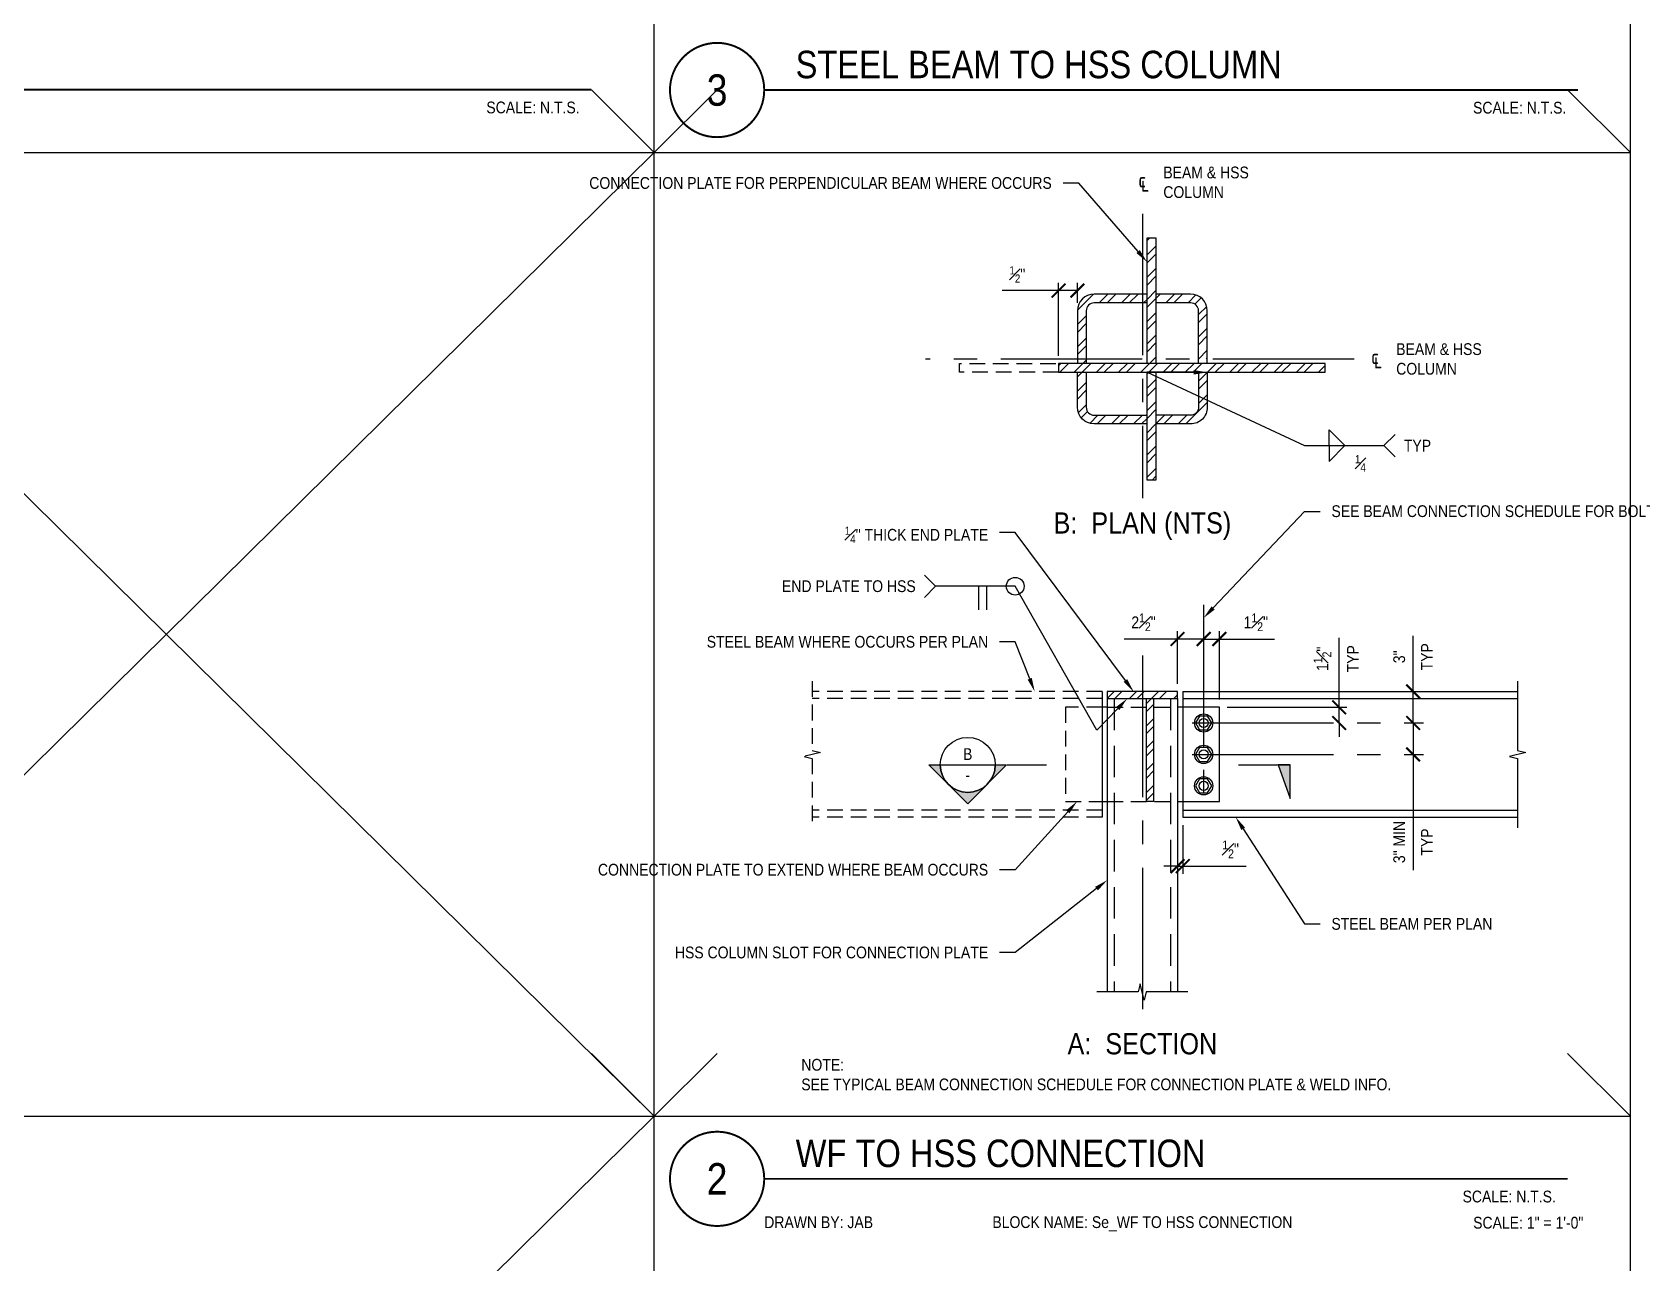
# Model space of a CAD drawing. Header units: inches. Extents: x -16404 to 14624, y -1591 to 16152.
# Drawn here: x 1524.1 to 1677.8, y 12078 to 12195.5 of the extents above; entities that cross this region are included whole.
import ezdxf
from ezdxf import colors
from ezdxf.entities.mleader import LeaderData, LeaderLine
from ezdxf.enums import TextEntityAlignment as Align
from ezdxf.math import Vec2, Vec3

# ---------------------------------------------------------------- set-up
doc = ezdxf.new("R2010")
doc.units = ezdxf.units.IN
doc.header["$LTSCALE"] = 24
doc.header["$MEASUREMENT"] = 0
for name, pattern in [('CENTER2', [1.125, 0.75, -0.125, 0.125, -0.125]), ('DASHED2', [0.375, 0.25, -0.125]), ('HIDDEN2', [0.1875, 0.125, -0.0625]), ('HIDDEN4', [0.09375, 0.0625, -0.03125]), ('PHANTOM2', [1.25, 0.625, -0.125, 0.125, -0.125, 0.125, -0.125])]:
    doc.linetypes.add(name, pattern=pattern)
doc.layers.get('0').update_dxf_attribs({"linetype": 'CONTINUOUS'})
doc.layers.get('DefPoints').update_dxf_attribs({"color": 251, "linetype": 'CONTINUOUS'})
doc.layers.add('DESIGNER COMMENTS', color=221, linetype='CONTINUOUS', plot=False)
doc.layers.add('S-ANNO-GRID-NONPLOT', color=251, linetype='CONTINUOUS', plot=False)
for name, color, linetype in [('S-ANNO-DIMS', 2, 'CONTINUOUS'), ('S-ANNO-NOTE', 4, 'CONTINUOUS'), ('S-BOLT', 2, 'CONTINUOUS'), ('S-BREAK', 2, 'CONTINUOUS'), ('S-DETL-SYMB', 4, 'CONTINUOUS'), ('S-DETL-SYMB @ 1', 4, 'CONTINUOUS'), ('S-GRID', 1, 'CENTER2'), ('S-STEEL', 4, 'CONTINUOUS'), ('S-TYP DETAIL BLOCKS', 1, 'CONTINUOUS')]:
    doc.layers.add(name, color=color, linetype=linetype)
doc.layers.add('S-HATCH1', color=1, linetype='CONTINUOUS', transparency=0.5)
doc.styles.add('Arial', font='arial.ttf', dxfattribs={"width": 0.85})
doc.dimstyles.new('DIM-12_Se', dxfattribs={"dimscale": 12, "dimtxt": 0.09375, "dimasz": 0.109375, "dimexe": 0.0625, "dimexo": 0.0625, "dimgap": 0.0625, "dimtad": 1, "dimdec": 4, "dimzin": 11, "dimdsep": 46, "dimlunit": 4, "dimtxsty": 'Arial', "dimblk": 'ARCHTICK', "dimcen": 0.125, "dimdle": 0.0625, "dimclrd": 256, "dimclre": 256, "dimclrt": 4, "dimadec": 0, "dimazin": 0, "dimtfac": 0.75, "dimtdec": 4, "dimtmove": 0, "dimatfit": 3, "dimfxl": 1, "dimfrac": 1, "dimtolj": 1, "dimtzin": 0, "dimarcsym": 0})
pattern_1 = [(45, (2623.085819445727, 800.4476724535307), (-1.060660171779821, 1.060660171779821), []), (45, (2623.085819445727, 801.1976724535307), (-1.060660171779821, 1.060660171779821), [])]
pattern_2 = [(45, (7633.640411486713, -4052.78202890508), (-1.060660171779821, 1.060660171779821), []), (45, (7633.640411486713, -4052.03202890508), (-1.060660171779821, 1.060660171779821), [])]

# ---------------------------------------------------------------- blocks, each defined once
blk = doc.blocks.new('*U317')
at = {"const_width": 0.1875}
blk.add_lwpolyline([(4.5, 0), (174.4181977499748, 0)], dxfattribs=at)
at = {"style": 'Arial', "width": 0.85}
for tag, p in [('DWG_TITLE_1', (7.5, 6.1875)), ('DWG_TITLE_2', (7.5, 2.4375))]:
    blk.add_attdef(tag, text='', height=2.625, dxfattribs=at).set_placement(p, align=Align.MIDDLE_LEFT)
blk.add_attdef('#', text='', height=3, dxfattribs=at).set_placement((0, 0), align=Align.MIDDLE_CENTER)
blk.add_attdef('SCALE', text='', height=1.125, dxfattribs=at).set_placement((173.2931977499748, -1.125), align=Align.TOP_RIGHT)
blk = doc.blocks.new('Se_24x36_DETAILS_GRID')
for p, q in [((23.30227471881284, 15.3333333333334), (23.30227471881284, 23.00000000000007)), ((31.06969962508379, 15.33333333333339), (31.06969962508379, 23.00000000000007)), ((23.3022747188129, 15.33333333333344), (23.80227471883495, 15.8333333333556)), ((15.53484981254189, 15.33333333333338), (23.30227471881284, 15.33333333333338)), ((23.30227471881284, 15.33333333333338), (31.06969962508379, 15.33333333333338)), ((23.30227471881284, 7.666666666666725), (23.30227471881284, 15.3333333333334)), ((31.06969962508379, 7.66666666666672), (31.06969962508379, 15.33333333333339)), ((23.3022747188129, 7.666666666666777), (23.80227471883495, 8.166666666688936)), ((15.53484981254189, 7.666666666666725), (23.30227471881284, 7.666666666666721)), ((23.30227471881284, 7.666666666666725), (31.06969962508379, 7.666666666666721)), ((23.30227471881284, 5.151434834260726e-14), (23.30227471881284, 7.666666666666725)), ((31.06969962508379, 4.707345624410664e-14), (31.06969962508379, 7.66666666666672))]:
    blk.add_line(p, q)
at = {"linetype": 'DASHED2', "ltscale": 0.5}
for p, q in [((23.30227471881284, 15.33333333333338), (22.80227471879079, 15.83333333335554)), ((31.06969962508379, 15.33333333333338), (30.56969962506174, 15.83333333335554)), ((23.30227471881284, 7.66666666666672), (22.80227471879079, 8.166666666688881)), ((31.06969962508379, 7.66666666666672), (30.56969962506174, 8.166666666688881))]:
    blk.add_line(p, q, dxfattribs=at)
blk = doc.blocks.new('*U297')
at = {"const_width": 0.1875}
for points in [[(-4.5, 1.695570592395378e-15, -1), (4.5, 1.479114197289397e-31, 3.732050807568883)], [(-4.5, 5.087936460698574e-16, 1), (4.5, 0, -3.732050807568883)]]:
    blk.add_lwpolyline(points, format="xyb", dxfattribs=at)
blk.add_lwpolyline([(4.5, 0), (81.20909887498465, 0)], dxfattribs=at)
blk.add_circle((0, 0), 4.5)
at = {"style": 'Arial', "width": 0.85}
for tag, p in [('DWG_TITLE_1', (7.5, 6.1875)), ('DWG_TITLE_2', (7.5, 2.4375))]:
    blk.add_attdef(tag, text='', height=2.625, dxfattribs=at).set_placement(p, align=Align.MIDDLE_LEFT)
blk.add_attdef('#', text='', height=3, dxfattribs=at).set_placement((0, 0), align=Align.MIDDLE_CENTER)
blk.add_attdef('SCALE', text='', height=1.125, dxfattribs=at).set_placement((80.08409887498465, -1.125), align=Align.TOP_RIGHT)
blk = doc.blocks.new('W-Cir')
blk.add_circle((3.979039320256561e-12, 0), 0.8453255572112184)
blk = doc.blocks.new('NUT-Plan View 1in-new')
blk.add_lwpolyline([(-0.4375, 0.7577722283112962), (-0.875, 0), (-0.4375, -0.7577722283112962), (0.4375, -0.7577722283112962), (0.875, 0), (0.4375, 0.7577722283112962)], close=True)
for radius in [1, 0.5]:
    blk.add_circle((0, 0), radius)
blk = doc.blocks.new('_ARCHTICK')
at = {"color": 0, "linetype": 'ByBlock', "const_width": 0.15}
blk.add_lwpolyline([(-0.5, -0.5), (0.5, 0.5)], dxfattribs=at)
blk = doc.blocks.new('*D3053')
at = {"layer": 'DefPoints', "color": 0, "transparency": 16777216}
for p in [(47.95455599927188, 45.02259532673089), (59.390713559651, 45.0225953267309), (59.39071355964737, 43.52259532673453)]:
    blk.add_point(p, dxfattribs=at)
at = {"layer": 'S-ANNO-DIMS', "lineweight": -2, "transparency": 16777216}
for p, q in [((59.390713559651, 45.0225953267309), (59.390713559651, 51.6562839351893)), ((48.70455599927188, 45.0225953267309), (60.140713559651, 45.0225953267309)), ((59.390713559651, 43.52259532673453), (59.390713559651, 45.0225953267309)), ((59.390713559651, 43.52259532673453), (59.390713559651, 42.21009532673453))]:
    blk.add_line(p, q, dxfattribs=at)
at = {"layer": 'S-ANNO-DIMS', "lineweight": -2, "transparency": 16777216, "xscale": 1.3125, "yscale": 1.3125, "zscale": 1.3125}
for p, rotation in [((59.390713559651, 45.0225953267309), 270), ((59.390713559651, 43.52259532673453), 90)]:
    blk.add_blockref('_ARCHTICK', p, dxfattribs=dict(at, rotation=rotation))
at = {"layer": 'S-ANNO-DIMS', "color": 4, "transparency": 16777216, "char_height": 1.125, "attachment_point": 5, "rotation": 90, "style": 'Arial'}
for s, insert in [('\\A1;1{\\H0.75x;\\S1#2;}"', (57.79351028543545, 49.65193963096007)), ('\\A1;TYP', (60.703213559651, 49.65193963096007))]:
    blk.add_mtext(s, dxfattribs=dict(at, insert=insert))
blk = doc.blocks.new('*D3054')
at = {"layer": 'DefPoints', "color": 0, "transparency": 16777216}
for p in [(66.45663182578826, 46.52259532673089), (66.45663182578667, 43.52259532673453), (66.45663182578824, 43.52259532673453)]:
    blk.add_point(p, dxfattribs=at)
at = {"layer": 'S-ANNO-DIMS', "lineweight": -2, "transparency": 16777216}
for p, q in [((66.45663182578824, 46.52259532673089), (66.45663182578824, 51.84378393519241)), ((66.45663182578824, 43.52259532673453), (66.45663182578824, 47.27259532673089))]:
    blk.add_line(p, q, dxfattribs=at)
at = {"layer": 'S-ANNO-DIMS', "lineweight": -2, "transparency": 16777216, "xscale": 1.3125, "yscale": 1.3125, "zscale": 1.3125}
for p, rotation in [((66.45663182578824, 46.52259532673089), 90), ((66.45663182578824, 43.52259532673453), 270)]:
    blk.add_blockref('_ARCHTICK', p, dxfattribs=dict(at, rotation=rotation))
at = {"layer": 'S-ANNO-DIMS', "color": 4, "transparency": 16777216, "char_height": 1.125, "attachment_point": 5, "rotation": 90, "style": 'Arial'}
for s, insert in [('\\A1;TYP', (67.76913182578824, 49.83943963096317)), ('\\A1;3"', (65.13185351746627, 49.83943963096317))]:
    blk.add_mtext(s, dxfattribs=dict(at, insert=insert))
blk = doc.blocks.new('*D3055')
at = {"layer": 'DefPoints', "color": 0, "transparency": 16777216}
for p in [(66.45663182578667, 43.52259532673453), (66.45663182578824, 43.52259532673453), (66.45663182578667, 40.52259532673453)]:
    blk.add_point(p, dxfattribs=at)
at = {"layer": 'S-ANNO-DIMS', "lineweight": -2, "transparency": 16777216}
for p, q in [((66.45663182578824, 43.52259532673453), (66.45663182578824, 39.77259532673453)), ((66.45663182578824, 40.52259532673453), (66.45663182578825, 29.47113898096926))]:
    blk.add_line(p, q, dxfattribs=at)
at = {"layer": 'S-ANNO-DIMS', "lineweight": -2, "transparency": 16777216, "xscale": 1.3125, "yscale": 1.3125, "zscale": 1.3125}
for p, rotation in [((66.45663182578824, 43.52259532673453), 90), ((66.45663182578824, 40.52259532673453), 270)]:
    blk.add_blockref('_ARCHTICK', p, dxfattribs=dict(at, rotation=rotation))
at = {"layer": 'S-ANNO-DIMS', "color": 4, "transparency": 16777216, "char_height": 1.125, "attachment_point": 5, "rotation": 90, "style": 'Arial'}
for s, insert in [('\\A1;3" MIN', (65.13185351746627, 32.15679510307018)), ('\\A1;TYP', (67.76913182578824, 32.15679510307018))]:
    blk.add_mtext(s, dxfattribs=dict(at, insert=insert))
blk = doc.blocks.new('*D3056')
at = {"layer": 'DefPoints', "color": 0, "transparency": 16777216}
for p in [(46.45455599927186, 51.53938524255136), (46.45455599927186, 51.53938524255136), (43.95454943762775, 46.52259532673088)]:
    blk.add_point(p, dxfattribs=at)
at = {"layer": 'S-ANNO-DIMS', "lineweight": -2, "transparency": 16777216}
for p, q in [((43.95454943762775, 47.27259532673088), (43.95454943762775, 52.28938524255136)), ((43.95454943762775, 51.53938524255136), (38.87358561174025, 51.53938524255136)), ((46.45455599927186, 51.53938524255136), (43.20454943762775, 51.53938524255136))]:
    blk.add_line(p, q, dxfattribs=at)
at = {"layer": 'S-ANNO-DIMS', "lineweight": -2, "transparency": 16777216, "xscale": 1.3125, "yscale": 1.3125, "zscale": 1.3125, "rotation": 180}
blk.add_blockref('_ARCHTICK', (43.95454943762775, 51.53938524255136), dxfattribs=at)
at = {"layer": 'S-ANNO-DIMS', "lineweight": -2, "transparency": 16777216, "xscale": 1.3125, "yscale": 1.3125, "zscale": 1.3125}
blk.add_blockref('_ARCHTICK', (46.45455599927186, 51.53938524255136), dxfattribs=at)
at = {"layer": 'S-ANNO-DIMS', "color": 4, "transparency": 16777216, "insert": (40.71548693762702, 53.13658851676691), "char_height": 1.125, "attachment_point": 5, "style": 'Arial'}
blk.add_mtext('\\A1;2{\\H0.75x;\\S1#2;}"', dxfattribs=at)
blk = doc.blocks.new('*D3057')
at = {"layer": 'DefPoints', "color": 0, "transparency": 16777216}
for p in [(44.45454943762775, 34.52259532673088), (43.95454943762775, 29.8598957302238), (43.95454943762775, 29.8598957302238)]:
    blk.add_point(p, dxfattribs=at)
at = {"layer": 'S-ANNO-DIMS', "lineweight": -2, "transparency": 16777216}
for p, q in [((44.45454943762775, 33.77259532673088), (44.45454943762775, 29.1098957302238)), ((43.95454943762775, 29.8598957302238), (42.64204943762775, 29.8598957302238)), ((43.95454943762775, 29.8598957302238), (44.45454943762775, 29.8598957302238)), ((44.45454943762775, 29.8598957302238), (50.51844665994203, 29.8598957302238))]:
    blk.add_line(p, q, dxfattribs=at)
at = {"layer": 'S-ANNO-DIMS', "lineweight": -2, "transparency": 16777216, "xscale": 1.3125, "yscale": 1.3125, "zscale": 1.3125}
blk.add_blockref('_ARCHTICK', (43.95454943762775, 29.8598957302238), dxfattribs=at)
at = {"layer": 'S-ANNO-DIMS', "lineweight": -2, "transparency": 16777216, "xscale": 1.3125, "yscale": 1.3125, "zscale": 1.3125, "rotation": 180}
blk.add_blockref('_ARCHTICK', (44.45454943762775, 29.8598957302238), dxfattribs=at)
at = {"layer": 'S-ANNO-DIMS', "color": 4, "transparency": 16777216, "insert": (49.02845316147682, 31.45709900443935), "char_height": 1.125, "attachment_point": 5, "style": 'Arial'}
blk.add_mtext('\\A1;{\\H0.75x;\\S1#2;}"', dxfattribs=at)
blk = doc.blocks.new('*D3058')
at = {"layer": 'DefPoints', "color": 0, "transparency": 16777216}
for p in [(46.45455599927186, 51.53938524255136), (46.45455599927186, 51.53938524255136), (47.95455599927186, 45.02259532673088)]:
    blk.add_point(p, dxfattribs=at)
at = {"layer": 'S-ANNO-DIMS', "lineweight": -2, "transparency": 16777216}
for p, q in [((47.95455599927186, 45.77259532673088), (47.95455599927186, 52.28938524255136)), ((46.45455599927186, 51.53938524255136), (48.70455599927186, 51.53938524255136)), ((47.95455599927186, 51.53938524255136), (53.22771573667916, 51.53938524255136))]:
    blk.add_line(p, q, dxfattribs=at)
at = {"layer": 'S-ANNO-DIMS', "lineweight": -2, "transparency": 16777216, "xscale": 1.3125, "yscale": 1.3125, "zscale": 1.3125, "rotation": 180}
blk.add_blockref('_ARCHTICK', (46.45455599927186, 51.53938524255136), dxfattribs=at)
at = {"layer": 'S-ANNO-DIMS', "lineweight": -2, "transparency": 16777216, "xscale": 1.3125, "yscale": 1.3125, "zscale": 1.3125}
blk.add_blockref('_ARCHTICK', (47.95455599927186, 51.53938524255136), dxfattribs=at)
at = {"layer": 'S-ANNO-DIMS', "color": 4, "transparency": 16777216, "insert": (51.43897564885515, 53.13658851676691), "char_height": 1.125, "attachment_point": 5, "style": 'Arial'}
blk.add_mtext('\\A1;1{\\H0.75x;\\S1#2;}"', dxfattribs=at)
blk = doc.blocks.new('*U360')
at = {"layer": 'S-DETL-SYMB'}
h = blk.add_hatch(color=4, dxfattribs=at)
edge = h.paths.add_edge_path()
edge.add_line((0.218663801303615, -5.81337673476845e-16), (0.3092373134036278, -6.014490331877649e-16))
edge.add_line((0.3092373134036278, -6.014490331877649e-16), (-1.665334536937735e-16, -0.3092373134036283))
edge.add_line((-1.57512942981573e-16, -0.3092373134036283), (-0.309237313403628, -3.33066907387547e-16))
edge.add_line((-0.309237313403628, -3.087501034322182e-16), (-0.2186638013036148, -1.734914875531645e-16))
edge.add_arc((5.551115123125795e-17, -2.438935077423713e-16), 0.2186638013036149, 180, 359.9999999999999)
blk.add_line((-0.218663801303615, -2.553819195925602e-16), (0.2186638013036148, -4.107518951825337e-16), dxfattribs=at)
at = {"layer": 'S-DETL-SYMB', "color": 2, "linetype": 'PHANTOM2'}
for p, q in [((0.3124999999999999, -7.91033905045424e-16), (0.6257543621991317, -9.387521376953481e-16)), ((2.153635419305284, -9.545341036713533e-16), (2.566416243720819, -1.218313764635068e-15))]:
    blk.add_line(p, q, dxfattribs=at)
at = {"layer": 'S-DETL-SYMB'}
blk.add_lwpolyline([(0.218663801303615, -5.81337673476845e-16), (0.3092373134036278, -6.014490331877649e-16), (-1.57512942981573e-16, -0.3092373134036283), (-0.309237313403628, -3.087501034322182e-16), (-0.2186638013036148, -1.734914875531645e-16, 0.9999999999999994)], format="xyb", close=True, dxfattribs=at)
blk.add_lwpolyline([(2.470481290426117, -1.169339882088067e-15), (2.566416243720819, -0.2672128219740783), (2.566416243720819, -1.190641720890891e-15)], close=True, dxfattribs=at)
blk.add_circle((-5.551115123125783e-17, -2.553819195925602e-16), 0.2186638013036149, dxfattribs=at)
blk.add_solid([(2.566416243720819, -0.2672128219740783), (2.470481290426117, -1.169339882088067e-15), (2.566416243720819, -1.190641720890891e-15)], dxfattribs=at)
at = {"layer": 'S-DETL-SYMB', "style": 'Arial', "width": 0.85, "flags": 8}
blk.add_attdef('VIEWNUMBER', text='', height=0.09375, dxfattribs=at).set_placement((5.551115123125783e-16, 0.01084026003146799), align=Align.BOTTOM_CENTER)
blk.add_attdef('SHEETNUMBER', text='', height=0.09375, dxfattribs=at).set_placement((-5.551115123125783e-17, -0.03245903127293237), align=Align.TOP_CENTER)
blk = doc.blocks.new('*D3059')
at = {"layer": 'DefPoints', "color": 0, "transparency": 16777216}
for p in [(34.40704943762353, 84.80751211615643), (34.40704943762353, 82.8792312993628), (32.60488243908799, 77.8397701083868)]:
    blk.add_point(p, dxfattribs=at)
at = {"layer": 'S-ANNO-DIMS', "lineweight": -2, "transparency": 16777216}
for p, q in [((32.60488243908799, 84.80751211615643), (27.21360004685181, 84.80751211615643)), ((34.40704943762353, 84.80751211615643), (31.85488243908799, 84.80751211615643)), ((32.60488243908799, 78.5897701083868), (32.60488243908799, 85.55751211615643)), ((34.40704943762353, 83.6292312993628), (34.40704943762353, 85.55751211615643))]:
    blk.add_line(p, q, dxfattribs=at)
at = {"layer": 'S-ANNO-DIMS', "lineweight": -2, "transparency": 16777216, "xscale": 1.3125, "yscale": 1.3125, "zscale": 1.3125, "rotation": 180}
blk.add_blockref('_ARCHTICK', (32.60488243908799, 84.80751211615643), dxfattribs=at)
at = {"layer": 'S-ANNO-DIMS', "lineweight": -2, "transparency": 16777216, "xscale": 1.3125, "yscale": 1.3125, "zscale": 1.3125}
blk.add_blockref('_ARCHTICK', (34.40704943762353, 84.80751211615643), dxfattribs=at)
at = {"layer": 'S-ANNO-DIMS', "color": 4, "transparency": 16777216, "insert": (28.66798037597869, 86.34823517209095), "char_height": 1.125, "attachment_point": 5, "style": 'Arial'}
blk.add_mtext('\\A1;{\\H0.7x;\\S1#2;}"', dxfattribs=at)
blk = doc.blocks.new('*U321')
at = {"const_width": 0.1875}
for points in [[(-4.5, 1.2e-15, -1), (4.5, 0, 3.732050807568882)], [(-4.5, 0, 1), (4.5, 0, -3.732050807568882)]]:
    blk.add_lwpolyline(points, format="xyb", dxfattribs=at)
blk.add_lwpolyline([(4.5, 0), (82.20909887525063, 0)], dxfattribs=at)
blk.add_circle((0, 0), 4.5)
at = {"style": 'Arial', "width": 0.85}
for tag, p in [('DWG_TITLE_1', (7.5, 6.1875)), ('DWG_TITLE_2', (7.5, 2.4375))]:
    blk.add_attdef(tag, text='', height=2.625, dxfattribs=at).set_placement(p, align=Align.MIDDLE_LEFT)
blk.add_attdef('#', text='', height=3, dxfattribs=at).set_placement((0, 0), align=Align.MIDDLE_CENTER)
blk.add_attdef('SCALE', text='', height=1.125, dxfattribs=at).set_placement((81.08409887525063, -1.125), align=Align.TOP_RIGHT)
blk = doc.blocks.new('Se_WF TO HSS CONNECTION')
at = {"layer": 'S-HATCH1'}
h = blk.add_hatch(dxfattribs=at)
h.set_pattern_fill('STEEL', color=256, scale=12, style=0)
h.set_pattern_definition(pattern_2)
h.paths.add_polyline_path([(41.89253642975632, 77.00227010838717), (41.0550364297585, 77.00227010838717), (41.0550364297585, 66.71423129936375), (41.89253642975632, 66.71423129936375)])
h.paths.add_polyline_path([(41.0550364297585, 78.27173129936273), (41.89253642975632, 78.27173129936273), (41.89253642975632, 89.82923129936353), (41.0550364297585, 89.82923129936353)])
h.paths.add_polyline_path([(41.0550364297585, 78.27173129936273), (41.0550364297585, 77.8397701083868), (41.89253642975632, 77.8397701083868), (41.89253642975632, 78.27173129936273)])
h = blk.add_hatch(dxfattribs=at)
h.set_pattern_fill('STEEL', color=256, scale=12, style=0)
h.set_pattern_definition(pattern_2)
h.paths.add_polyline_path([(40.60454943762556, 83.63173129936331), (40.60454943762556, 84.46923129936295), (35.99704943762367, 84.46923129936295, 0.4142135623730951), (34.40704943762353, 82.8792312993628), (34.40704943762353, 78.27173129936273), (35.24454943762498, 78.27173129936273), (35.24454943762498, 82.88173129936331, -0.4142135623730951), (35.99454943762498, 83.63173129936331)])
h.paths.add_polyline_path([(40.60454943762556, 83.63173129936331), (41.0550364297585, 83.63173129936331), (41.0550364297585, 84.46923129936295), (40.60454943762556, 84.46923129936295)])
h.paths.add_polyline_path([(35.24454943762498, 77.8397701083868), (35.24454943762498, 78.27173129936273), (34.40704943762353, 78.27173129936273), (34.40704943762353, 77.8397701083868)])
h = blk.add_hatch(dxfattribs=at)
h.set_pattern_fill('STEEL', color=256, scale=12, style=0)
h.set_pattern_definition(pattern_2)
h.paths.add_polyline_path([(45.96454943762615, 78.27173129936273), (46.80204943762396, 78.27173129936273), (46.80204943762396, 82.8792312993628, 0.4142135623730741), (45.21204943762382, 84.46923129936295), (41.89253642975632, 84.46923129936295), (41.89253642975632, 83.63173129936331), (45.21454943762615, 83.63173129936331, -0.4142135623730951), (45.96454943762615, 82.88173129936331)])
h = blk.add_hatch(dxfattribs=at)
h.set_pattern_fill('STEEL', color=256, scale=12, style=0)
h.set_pattern_definition(pattern_2)
h.paths.add_polyline_path([(58.0690188735523, 77.00227010838717), (58.0690188735523, 77.8397701083868), (40.60454943762556, 77.8397701083868), (40.60454943762556, 77.00227010838717)])
h.paths.add_polyline_path([(40.60454943762556, 77.00227010838717), (40.60454943762556, 77.8397701083868), (32.60488243908799, 77.8397701083868), (32.60488243908799, 77.00227010838717)])
h = blk.add_hatch(dxfattribs=at)
h.set_pattern_fill('STEEL', color=256, scale=12, style=0)
h.set_pattern_definition(pattern_2)
h.paths.add_polyline_path([(35.24454943762498, 77.00227010838717), (34.40704943762353, 77.00227010838717), (34.40704943762353, 73.66423129936265, 0.1779166946156396), (34.78536315322231, 72.63470891097677), (35.47164506400691, 73.12407805046314, -0.2025288879738961), (35.24454943762498, 73.66173129936396)])
h.paths.add_polyline_path([(35.99454943762498, 72.91173129936396, -0.1953008450693044), (35.47164506400691, 73.12407805046314), (34.78536315322231, 72.63470891097677, 0.2200781003763548), (35.99704943762367, 72.07423129936433), (40.60454943762556, 72.07423129936433), (40.60454943762193, 72.91173129936396)])
h.paths.add_polyline_path([(40.60454943762556, 72.07423129936433), (41.0550364297585, 72.07423129936433), (41.0550364297585, 72.91173129936396), (40.60454943762556, 72.91173129936396)])
h = blk.add_hatch(dxfattribs=at)
h.set_pattern_fill('STEEL', color=256, scale=12, style=0)
h.set_pattern_definition(pattern_2)
h.paths.add_polyline_path([(45.96454943762615, 73.66173129936396, -0.4142135623730951), (45.21454943762615, 72.91173129936396), (41.89253642975632, 72.91173129936396), (41.89253642975632, 72.07423129936433), (45.21204943762382, 72.07423129936433, 0.4142135623729694), (46.80204943762396, 73.66423129936265), (46.80204943762396, 77.00227010838717), (45.96454943762615, 77.00227010838717)])
h = blk.add_hatch(dxfattribs=at)
h.set_pattern_fill('STEEL', color=256, scale=12, style=0)
h.set_pattern_definition(pattern_1)
h.paths.add_polyline_path([(43.95454943762775, 45.85259532673081), (43.95454943762775, 46.52259532673088), (40.60454943762556, 46.52259532673088), (40.60454943762556, 45.85259532673081)])
h.paths.add_polyline_path([(40.60454943762556, 45.85259532673081), (40.60454943762556, 46.52259532673088), (37.25454943762702, 46.52259532673088), (37.25454943762702, 45.85259532673081)])
h = blk.add_hatch(dxfattribs=at)
h.set_pattern_fill('STEEL', color=256, scale=12, style=0)
h.set_pattern_definition(pattern_1)
h.paths.add_polyline_path([(41.01174732567847, 43.85259532673081), (41.68174732568036, 43.85259532673081), (41.68174732568036, 45.85259532673081), (41.01174732567847, 45.85259532673081)])
h.paths.add_polyline_path([(41.68174732568036, 43.85259532673081), (41.01174732567847, 43.85259532673081), (41.01174732567847, 36.25338973712314), (41.68174732568036, 36.25338973712314)])
h.paths.add_polyline_path([(41.01174732568211, 36.02259532673088), (41.68174732568036, 36.02259532673088), (41.68174732568036, 36.25338973712314), (41.01174732567847, 36.25338973712314)])
at = {"layer": 'S-ANNO-NOTE'}
for p, q in [((24.97323221644183, 56.57801626011496), (24.97323221644183, 54.32801626011496)), ((25.72323221644183, 56.57801626011496), (25.72323221644183, 54.32801626011496))]:
    blk.add_line(p, q, dxfattribs=at)
at = {"layer": 'S-ANNO-NOTE', "color": 1, "linetype": 'CENTER2', "ltscale": 0.75}
for p, q in [((46.45455599927186, 54.79154376553925), (46.45455599927186, 36.47281738231322)), ((45.34978044998093, 43.52259532673088), (67.4521357732267, 43.5225953267327)), ((45.34978044998093, 40.52259532673088), (67.4521357732267, 40.52259532673088))]:
    blk.add_line(p, q, dxfattribs=at)
at = {"layer": 'S-ANNO-NOTE'}
for points in [[(58.44585211399271, 70.00227010838717), (58.44585211399271, 71.50227010838717), (59.94585211399271, 70.00227010838717)], [(64.72930160630949, 68.94160993660626), (63.66864143453222, 70.00227010838717), (64.72930160630949, 71.06293028016808)], [(58.44585211399271, 70.00227010838717), (58.44585211399271, 68.50227010838717), (59.94585211399271, 70.00227010838717)], [(19.80696616516843, 55.51735608833405), (20.8676263369457, 56.57801626011496), (19.80696616516843, 57.63867643189405)]]:
    blk.add_lwpolyline(points, dxfattribs=at)
at = {"layer": 'S-BREAK'}
for points in [[(76.43217954200259, 47.52259532673088), (76.43217954200259, 40.90116889142882), (77.21053073494727, 40.71188210908076), (75.65382834905427, 40.333308544381), (76.43217954200259, 40.14402176203293), (76.43217954200259, 33.52259532673088)], [(44.95454943762775, 17.84231377627839), (40.95200919562444, 17.84231377627839), (40.76272241327274, 17.06396258333189), (40.38414884857298, 18.62066496922489), (40.19486206622491, 17.84231377627839), (36.25454943762702, 17.84231377627839)]]:
    blk.add_lwpolyline(points, dxfattribs=at)
at = {"layer": 'S-GRID', "color": 1, "linetype": 'CENTER2', "ltscale": 0.75}
for p, q in [((40.60454943762556, 92.13945034026074), (40.60454943762556, 64.99999999973443)), ((60.84147990577435, 78.27173129936273), (19.90128724093915, 78.27173129936273)), ((40.60454943762556, 49.95575336835827), (40.60454943762556, 15.31171534119676))]:
    blk.add_line(p, q, dxfattribs=at)
at = {"layer": 'S-STEEL', "color": 2, "linetype": 'HIDDEN4'}
for p, q in [((36.75454943762702, 46.52259532673088), (9.085821235202047, 46.52259532673088)), ((36.75454943762702, 46.52259532673088), (36.75454943762702, 45.02259532673088)), ((36.75454943762702, 45.85259532673081), (9.085821235202047, 45.85259532673081)), ((37.25454943762702, 45.02259532673088), (43.95454943762775, 45.02259532673088)), ((36.75454943762702, 36.02259532673088), (36.75454943762702, 34.52259532673088)), ((37.25454943762702, 36.02259532673088), (43.95454943762775, 36.02259532673088)), ((36.75454943762702, 35.19259532673095), (9.085821235202047, 35.19259532673095)), ((36.75454943762702, 34.52259532673088), (9.085821235202047, 34.52259532673088))]:
    blk.add_line(p, q, dxfattribs=at)
at = {"layer": 'S-STEEL', "color": 4}
for p, q in [((44.45454943762775, 46.52259532673088), (76.43217954200259, 46.52259532673088)), ((44.45454943762775, 46.52259532673088), (44.45454943762775, 45.02259532673088)), ((44.45454943762775, 45.85259532673081), (76.43217954200259, 45.85259532673081)), ((44.45454943762775, 45.02259532673088), (44.45454943762775, 36.02259532673088)), ((44.45454943762775, 36.02259532673088), (44.45454943762775, 34.52259532673088)), ((44.45454943762775, 35.19259532673095), (76.43217954200259, 35.19259532673095)), ((44.45454943762775, 34.52259532673088), (76.43217954200259, 34.52259532673088))]:
    blk.add_line(p, q, dxfattribs=at)
at = {"layer": 'S-STEEL'}
for p, q in [((37.25454943762702, 45.85259532673081), (37.25454943762702, 17.84231377627839)), ((43.95454943762775, 45.85259532673081), (43.95454943762775, 17.84231377627839))]:
    blk.add_line(p, q, dxfattribs=at)
at = {"layer": 'S-STEEL', "color": 2, "linetype": 'HIDDEN2'}
for p, q in [((37.92454943762527, 45.85259532673081), (37.92454943762527, 17.84231377627839)), ((43.28454943762586, 45.85259532673081), (43.28454943762586, 17.84231377627839))]:
    blk.add_line(p, q, dxfattribs=at)
at = {"layer": 'S-STEEL', "flags": 128}
for points in [[(41.0550364297585, 77.8397701083868), (41.0550364297585, 89.82923129936353), (41.89253642975632, 89.82923129936353), (41.89253642975632, 77.8397701083868)], [(41.89253642975632, 77.00227010838717), (41.89253642975632, 66.71423129936375), (41.0550364297585, 66.71423129936375), (41.0550364297585, 77.00227010838717)], [(41.68174732568036, 45.85259532673081), (41.68174732568036, 36.02259532673088), (41.01174732568211, 36.02259532673088), (41.01174732568211, 45.85259532673081)]]:
    blk.add_lwpolyline(points, dxfattribs=at)
for points in [[(41.0550364297585, 84.46923129936295), (35.99704943762367, 84.46923129936295, 0.414213562373095), (34.40704943762353, 82.8792312993628), (34.40704943762353, 77.8397701083868)], [(41.0550364297585, 83.63173129936331), (35.99454943762498, 83.63173129936331, 0.414213562373095), (35.24454943762498, 82.88173129936331), (35.24454943762498, 77.8397701083868)], [(46.80204943762396, 77.8397701083868), (46.80204943762396, 82.8792312993628, 0.414213562373095), (45.21204943762382, 84.46923129936295), (41.89253642975632, 84.46923129936295)], [(45.96454943762615, 77.8397701083868), (45.96454943762615, 82.88173129936331, 0.414213562373095), (45.21454943762615, 83.63173129936331), (41.89253642975632, 83.63173129936331)], [(41.0550364297585, 72.07423129936433), (35.99704943762367, 72.07423129936433, -0.414213562373095), (34.40704943762353, 73.66423129936265), (34.40704943762353, 77.00227010838717)], [(35.24454943762498, 77.00227010838717), (35.24454943762498, 73.66173129936396, 0.414213562373095), (35.99454943762498, 72.91173129936396), (41.0550364297585, 72.91173129936396)], [(46.80204943762396, 77.00227010838717), (46.80204943762396, 73.66423129936265, -0.414213562373095), (45.21204943762382, 72.07423129936433), (41.89253642975632, 72.07423129936433)], [(45.96454943762615, 77.00227010838717), (45.96454943762615, 73.66173129936396, -0.414213562373095), (45.21454943762615, 72.91173129936396), (41.89253642975632, 72.91173129936396)]]:
    blk.add_lwpolyline(points, format="xyb", dxfattribs=at)
at = {"layer": 'S-STEEL', "color": 2, "linetype": 'HIDDEN4', "flags": 128}
blk.add_lwpolyline([(32.60488243908799, 77.00227010838717), (23.1400800016952, 77.00227010838717), (23.1400800016952, 77.8397701083868), (32.60488243908799, 77.8397701083868)], close=True, dxfattribs=at)
at = {"layer": 'S-STEEL', "flags": 128}
for points in [[(58.0690188735523, 77.00227010838717), (58.0690188735523, 77.8397701083868), (32.60488243908799, 77.8397701083868), (32.60488243908799, 77.00227010838717)], [(37.25454943762702, 46.52259532673088), (37.25454943762702, 45.85259532673081), (43.95454943762775, 45.85259532673081), (43.95454943762775, 46.52259532673088)]]:
    blk.add_lwpolyline(points, close=True, dxfattribs=at)
at = {"layer": 'S-STEEL', "color": 2, "linetype": 'HIDDEN4'}
for points in [[(9.085821235202047, 47.52259532673088), (9.085821235205685, 40.90116889142882), (9.864172428150368, 40.71188210908076), (8.307470042257364, 40.333308544381), (9.085821235205685, 40.14402176203293), (9.085821235205685, 33.52259532673088)], [(36.75454943762702, 45.02259532673088), (33.25454287598905, 45.02259532673088), (33.25454287598905, 36.02259532673088), (36.75454943762702, 36.02259532673088)]]:
    blk.add_lwpolyline(points, dxfattribs=at)
at = {"layer": 'S-STEEL', "color": 4}
blk.add_lwpolyline([(37.25454943762702, 45.02259532673088), (36.75454943762702, 45.02259532673088), (36.75454943762702, 36.02259532673088), (37.25454943762702, 36.02259532673088)], dxfattribs=at)
at = {"layer": 'S-STEEL', "color": 4, "flags": 128}
blk.add_lwpolyline([(43.95454943762775, 36.02259532673088), (47.95455599927186, 36.02259532673088), (47.95455599927186, 45.02259532673088), (43.95454943762775, 45.02259532673088)], dxfattribs=at)
at = {"layer": 'S-BOLT', "xscale": 0.875, "yscale": 0.875, "zscale": 0.875}
for p in [(46.45455599927186, 43.52259532673088), (46.45455599927186, 40.52259532673088), (46.45455599927186, 37.52259532673088)]:
    blk.add_blockref('NUT-Plan View 1in-new', p, dxfattribs=at)
at = {"layer": 'S-DETL-SYMB @ 1', "xscale": 12, "yscale": 12, "zscale": 12}
blk.add_blockref('*U360', (23.93191404138702, 39.52259532673088), dxfattribs=at).add_auto_attribs({'VIEWNUMBER': 'B', 'SHEETNUMBER': '-'})
at = {"layer": 'S-STEEL'}
blk.add_blockref('W-Cir', (28.46015777587309, 56.57801626011496), dxfattribs=at)
at = {"layer": 'DESIGNER COMMENTS', "char_height": 1.125, "style": 'Arial'}
for s, insert, width, attachment_point in [('\\A1;DRAWN BY: JAB', (4.499838770910628, -3.581014512990805), 14.8543838124, 1), ('\\A1;SCALE: 1{\\H1x;" = 1\'-0"}', (82.7090988752509, -3.625000000265572), 19.68744999823992, 3)]:
    blk.add_mtext(s, dxfattribs=dict(at, insert=insert, width=width, attachment_point=attachment_point))
at = {"layer": 'DESIGNER COMMENTS', "insert": (40.60454943762602, -4.294642857410508), "char_height": 1.125, "attachment_point": 5, "style": 'Arial'}
blk.add_mtext('\\A1;BLOCK NAME: Se_WF TO HSS CONNECTION', dxfattribs=at)
at = {"layer": 'S-ANNO-NOTE', "char_height": 1.625, "attachment_point": 5, "style": 'Arial'}
for insert in [(40.60454943762556, 95.13945034026074), (62.84147990577435, 78.27173129936273)]:
    blk.add_mtext('℄', dxfattribs=dict(at, insert=insert))
at = {"layer": 'S-ANNO-NOTE', "char_height": 1.125, "style": 'Arial'}
for s, insert, width, attachment_point in [('BEAM & HSS COLUMN', (42.60454943762556, 95.13945034026074), 8.917286503932699, 4), ('BEAM & HSS COLUMN', (64.84147990577435, 78.27173129936273), 8.917286503932699, 4), ('TYP', (65.57292108263664, 70.00227010838898), 3.593797668380825, 4), ('\\A1;{\\H0.7x;\\S1#4;}', (60.90623858585877, 69.10262834875175), 3.65707079240019, 1), ('END PLATE TO HSS', (18.96334668884856, 56.57801626011496), 14.55161616137048, 6), ('NOTE:\\PSEE TYPICAL BEAM CONNECTION SCHEDULE FOR CONNECTION PLATE & WELD INFO.', (8.03976408513904, 8.436007639113086), 67.84963632040443, 7)]:
    blk.add_mtext(s, dxfattribs=dict(at, insert=insert, width=width, attachment_point=attachment_point))
at = {"layer": 'S-ANNO-NOTE', "color": 6, "char_height": 2.024999999999999, "width": 31.08006526517906, "attachment_point": 8, "style": 'Arial'}
for s, insert in [('B:  PLAN (NTS)', (40.60454943762556, 60.99999999973443)), ('A:  SECTION', (40.60454943762556, 11.85716604709523))]:
    blk.add_mtext(s, dxfattribs=dict(at, insert=insert))
at = {"layer": 'S-ANNO-DIMS'}
dim = blk.add_linear_dim(base=(34.40704943762353, 84.80751211615643), p1=(32.60488243908799, 77.8397701083868), p2=(34.40704943762353, 82.8792312993628), text='{\\H0.7x;\\S1#2;}"', dimstyle='DIM-12_Se', dxfattribs=at)
dim.commit()
dim.dimension.update_dxf_attribs({"geometry": '*D3059', "text_midpoint": (28.66798037597869, 84.80751211615643), "dimtype": 128})
for base, p1, p2, picture, middle in [((46.45455599927186, 51.53938524255136), (43.95454943762775, 46.52259532673088), (46.45455599927186, 51.53938524255136), '*D3056', (40.71548693762702, 51.53938524255136)), ((46.45455599927186, 51.53938524255136), (47.95455599927186, 45.02259532673088), (46.45455599927186, 51.53938524255136), '*D3058', (51.43897564885515, 51.53938524255136)), ((43.95454943762775, 29.8598957302238), (44.45454943762775, 34.52259532673088), (43.95454943762775, 29.8598957302238), '*D3057', (49.02845316147682, 29.8598957302238))]:
    dim = blk.add_linear_dim(base=base, p1=p1, p2=p2, dimstyle='DIM-12_Se', dxfattribs=at)
    dim.commit()
    dim.dimension.update_dxf_attribs({"geometry": picture, "text_midpoint": middle, "dimtype": 128})
dim = blk.add_linear_dim(base=(59.390713559651, 45.0225953267309), p1=(59.39071355964734, 43.52259532673452), p2=(47.95455599927186, 45.02259532673088), angle=90, text='<>\\XTYP', dimstyle='DIM-12_Se', dxfattribs=at)
dim.commit()
dim.dimension.update_dxf_attribs({"geometry": '*D3053', "text_midpoint": (59.390713559651, 49.65193963096007)})
for p1, text, picture, middle in [((66.45663182578824, 46.52259532673088), '<>\\XTYP', '*D3054', (66.45663182578824, 49.83943963096317)), ((66.45663182578664, 40.52259532673452), '<> MIN\\XTYP', '*D3055', (66.45663182578824, 32.15679510307018))]:
    dim = blk.add_linear_dim(base=(66.45663182578824, 43.52259532673453), p1=p1, p2=(66.45663182578664, 43.52259532673452), angle=90, text=text, dimstyle='DIM-12_Se', dxfattribs=at)
    dim.commit()
    dim.dimension.update_dxf_attribs({"geometry": picture, "text_midpoint": middle, "dimtype": 128})
at = {"layer": 'S-ANNO-NOTE'}
ml = blk.add_multileader_mtext('Standard', dxfattribs=at)
ml.set_content('CONNECTION PLATE FOR PERPENDICULAR BEAM WHERE OCCURS', color=4, style='Arial')
ml.set_leader_properties(color=2)
ml.build(insert=Vec2(0, 0))
ml.multileader.update_dxf_attribs({"dogleg_length": 0.1250000000000006, "arrow_head_size": 1.3125, "scale": 12})
ctx = ml.context
ctx.base_point, ctx.scale, ctx.char_height, ctx.arrow_head_size, ctx.landing_gap_size, ctx.plane_origin = Vec3(14.18283536030411, 95.07155609433539), 12, 1.125, 1.3125, 1.08, Vec3(72.32979957494786, 395.406377940395)
ctx.text_align_type = 2
notes = []
notes.append((ctx, [(0, (1, 1, 0), (34.53350725662062, 95.07155609433539), (-1, 0), 1.500000000000007, [(0, [(41.0550364297585, 87.53705697947589)], 0, [])])]))
ctx.mtext.insert, ctx.mtext.width, ctx.mtext.alignment, ctx.mtext.flow_direction = Vec3(31.95350725662047, 95.64364852271319), 20.05982627144158, 3, 5
ml = blk.add_multileader_mtext('Standard', dxfattribs=at)
ml.set_content('', color=4, style='Arial')
ml.set_leader_properties(color=2)
ml.build(insert=Vec2(0, 0))
ml.multileader.update_dxf_attribs({"dogleg_length": 1.214514073944883, "arrow_head_size": 1.3125, "scale": 12})
ctx = ml.context
ctx.base_point, ctx.scale, ctx.char_height, ctx.arrow_head_size, ctx.landing_gap_size, ctx.plane_origin = Vec3(63.66864143453222, 70.00227010838717), 12, 1.125, 1.3125, 1.08, Vec3(45.43145030784831, 64.97167097860802)
notes.append((ctx, [(0, (1, 1, 0), (56.07610999560075, 70.00227010838717), (1, 0), 7.59253143893147, [(1, [(46.8020494376276, 77.00227010838717), (41.0550364297585, 77.00227010838717)], 0, [])])]))
ctx.mtext.insert, ctx.mtext.flow_direction = Vec3(64.74864143453222, 70.56477010838717), 5
ml = blk.add_multileader_mtext('Standard', dxfattribs=at)
ml.set_content('SEE BEAM CONNECTION SCHEDULE FOR BOLT REQUIREMENTS', color=4, style='Arial')
ml.set_leader_properties(color=2)
ml.build(insert=Vec2(0, 0))
ml.multileader.update_dxf_attribs({"dogleg_length": 0.1250000000000006, "arrow_head_size": 1.3125, "scale": 12})
ctx = ml.context
ctx.base_point, ctx.scale, ctx.char_height, ctx.arrow_head_size, ctx.landing_gap_size, ctx.plane_origin = Vec3(57.57610999560075, 63.70356025101682), 12, 1.125, 1.3125, 1.08, Vec3(16.11070560127951, 366.0383820970783)
notes.append((ctx, [(0, (1, 1, 0), (56.07610999560075, 63.70356025101682), (1, 0), 1.500000000000007, [(0, [(46.45455599927186, 53.54978986728565)], 0, [])])]))
ctx.mtext.insert, ctx.mtext.width, ctx.mtext.flow_direction = Vec3(58.65610999560067, 64.30980172441377), 16.08290330832197, 5
ml = blk.add_multileader_mtext('Standard', dxfattribs=at)
ml.set_content('\\A1;{\\H0.7x;\\S1#4;\\H1.4286x;"} THICK END PLATE ', color=4, style='Arial')
ml.set_leader_properties(color=2)
ml.build(insert=Vec2(0, 0))
ml.multileader.update_dxf_attribs({"dogleg_length": 0.1250000000000006, "arrow_head_size": 1.3125, "scale": 12})
ctx = ml.context
ctx.base_point, ctx.scale, ctx.char_height, ctx.arrow_head_size, ctx.landing_gap_size, ctx.plane_origin = Vec3(11.20728846900473, 61.70531842557102), 12, 1.125, 1.3125, 1.08, Vec3(69.0673647550891, 362.0401402716307)
ctx.text_align_type = 2
notes.append((ctx, [(0, (1, 1, 0), (28.46015777587718, 61.70531842557102), (-1, 0), 1.500000000000007, [(0, [(39.76580893456071, 46.52259532673088)], 0, [])])]))
ctx.mtext.insert, ctx.mtext.width, ctx.mtext.alignment, ctx.mtext.flow_direction = Vec3(25.88015777587702, 62.277410853947), 16.56793259533197, 3, 5
ml = blk.add_multileader_mtext('Standard', dxfattribs=at)
ml.set_content('', color=4, style='Arial')
ml.set_leader_properties(color=2)
ml.build(insert=Vec2(0, 0))
ml.multileader.update_dxf_attribs({"dogleg_length": 1.214514073944883, "arrow_head_size": 1.3125, "scale": 12})
ctx = ml.context
ctx.base_point, ctx.scale, ctx.char_height, ctx.arrow_head_size, ctx.landing_gap_size, ctx.plane_origin = Vec3(18.70762633694583, 56.57801626011496), 12, 1.125, 1.3125, 1.08, Vec3(32.7557693773299, 49.54741713033582)
ctx.text_align_type = 2
notes.append((ctx, [(0, (1, 1, 0), (28.46015777587718, 56.57801626011496), (-1, 0), 7.592531438931346, [(0, [(39.16260617051262, 45.85259532673081), (36.25347608949482, 42.82867804748275)], 0, [])])]))
ctx.mtext.insert, ctx.mtext.alignment, ctx.mtext.flow_direction = Vec3(19.78762633694578, 57.14051626011496), 3, 5
ml = blk.add_multileader_mtext('Standard', dxfattribs=at)
ml.set_content('STEEL BEAM WHERE OCCURS PER PLAN', color=4, style='Arial')
ml.set_leader_properties(color=2)
ml.build(insert=Vec2(0, 0))
ml.multileader.update_dxf_attribs({"dogleg_length": 0.1250000000000006, "arrow_head_size": 1.3125, "scale": 12})
ctx = ml.context
ctx.base_point, ctx.scale, ctx.char_height, ctx.arrow_head_size, ctx.landing_gap_size, ctx.plane_origin = Vec3(5.037222919124105, 51.27377557012005), 12, 1.125, 1.3125, 1.08, Vec3(69.0673647550891, 350.4771577572137)
ctx.text_align_type = 2
notes.append((ctx, [(0, (1, 1, 0), (28.46015777587718, 51.27377557012005), (-1, 0), 1.500000000000007, [(0, [(30.32551538354551, 46.52259532673088)], 0, [])])]))
ctx.mtext.insert, ctx.mtext.width, ctx.mtext.alignment, ctx.mtext.flow_direction = Vec3(25.88015777587702, 51.83665926725735), 20.51757235957029, 3, 5
ml = blk.add_multileader_mtext('Standard', dxfattribs=at)
ml.set_content('CONNECTION PLATE TO EXTEND WHERE BEAM OCCURS', color=4, style='Arial')
ml.set_leader_properties(color=2)
ml.build(insert=Vec2(0, 0))
ml.multileader.update_dxf_attribs({"dogleg_length": 0.1250000000000006, "arrow_head_size": 1.3125, "scale": 12})
ctx = ml.context
ctx.base_point, ctx.scale, ctx.char_height, ctx.arrow_head_size, ctx.landing_gap_size, ctx.plane_origin = Vec3(3.338672441634337, 29.50724998410806), 12, 1.125, 1.3125, 1.08, Vec3(69.0673647550891, 323.0850463751231)
ctx.text_align_type = 2
notes.append((ctx, [(0, (1, 1, 0), (28.46015777587718, 29.50724998410806), (-1, 0), 1.500000000000007, [(0, [(34.36430456680205, 36.02259532673088)], 0, [])])]))
ctx.mtext.insert, ctx.mtext.width, ctx.mtext.alignment, ctx.mtext.flow_direction = Vec3(25.88015777587702, 30.07934241248586), 23.07323914290464, 3, 5
ml = blk.add_multileader_mtext('Standard', dxfattribs=at)
ml.set_content('STEEL BEAM PER PLAN', color=4, style='Arial')
ml.set_leader_properties(color=2)
ml.build(insert=Vec2(0, 0))
ml.multileader.update_dxf_attribs({"dogleg_length": 0.1250000000000006, "arrow_head_size": 1.3125, "scale": 12})
ctx = ml.context
ctx.base_point, ctx.scale, ctx.char_height, ctx.arrow_head_size, ctx.landing_gap_size, ctx.plane_origin = Vec3(57.57610999560075, 24.33551223035465), 12, 1.125, 1.3125, 1.08, Vec3(12.36932435238577, 322.6703340764143)
notes.append((ctx, [(0, (1, 1, 0), (56.07610999560075, 24.33551223035465), (1, 0), 1.500000000000007, [(0, [(49.51904155515967, 34.52259532673088)], 0, [])])]))
ctx.mtext.insert, ctx.mtext.width, ctx.mtext.flow_direction = Vec3(58.65610999560067, 24.90760465873245), 16.29626188799489, 5
ml = blk.add_multileader_mtext('Standard', dxfattribs=at)
ml.set_content('HSS COLUMN SLOT FOR CONNECTION PLATE', color=4, style='Arial')
ml.set_leader_properties(color=2)
ml.build(insert=Vec2(0, 0))
ml.multileader.update_dxf_attribs({"dogleg_length": 0.1250000000000006, "arrow_head_size": 1.3125, "scale": 12})
ctx = ml.context
ctx.base_point, ctx.scale, ctx.char_height, ctx.arrow_head_size, ctx.landing_gap_size, ctx.plane_origin = Vec3(8.965936254731197, 21.60378930143634), 12, 1.125, 1.3125, 1.08, Vec3(69.0673647550891, 313.938611147496)
ctx.text_align_type = 2
notes.append((ctx, [(0, (1, 1, 0), (28.46015777587718, 21.60378930143634), (-1, 0), 1.500000000000007, [(0, [(37.25454943762702, 28.51925181799379)], 0, [])])]))
ctx.mtext.insert, ctx.mtext.width, ctx.mtext.alignment, ctx.mtext.flow_direction = Vec3(25.88015777587702, 22.17588172981414), 23.07323914290464, 3, 5
for ctx, leaders in notes:
    for number, flags, end, landing, length, lines in leaders:
        leader = LeaderData()
        leader.index, (leader.has_last_leader_line, leader.has_dogleg_vector, leader.attachment_direction) = number, flags
        leader.last_leader_point, leader.dogleg_vector, leader.dogleg_length = Vec3(end), Vec3(landing), length
        for number, points, colour, breaks in lines:
            line = LeaderLine()
            line.index, line.vertices, line.color, line.breaks = number, Vec3.list(points), colors.encode_raw_color(colour), breaks
            leader.lines.append(line)
        ctx.leaders.append(leader)

msp = doc.modelspace()

# ---------------------------------------------------------------- linework, layer by layer
at = {"layer": 'DESIGNER COMMENTS'}
for points in [[(1583.533391751844, 12092), (1490.324292876592, 12184)], [(1490.324292876592, 12092), (1583.533391751844, 12184)], [(1490.324292876592, 12000), (1583.533391751843, 12092)]]:
    msp.add_lwpolyline(points, dxfattribs=at)

# ---------------------------------------------------------------- block references
at = {"layer": 'S-ANNO-GRID-NONPLOT', "xscale": 12, "yscale": 12, "zscale": 12}
msp.add_blockref('Se_24x36_DETAILS_GRID', (1303.906095126089, 12000), dxfattribs=at)
at = {"layer": 'S-ANNO-NOTE'}
ref = msp.add_blockref('*U317', (1403.115194001599, 12190.00000000027), dxfattribs=at)
ref.add_attrib('SCALE', 'SCALE: N.T.S.', dxfattribs={"layer": '0', "height": 1.125, "style": 'Arial', "width": 0.85}).set_placement((1576.408391751576, 12188.87500000027), align=Align.TOP_RIGHT)
for name, p, values in [('*U321', (1589.533391751842, 12189.97693992098), {'#': '3', 'DWG_TITLE_2': 'STEEL BEAM TO HSS COLUMN', 'SCALE': 'SCALE: N.T.S.'}), ('*U297', (1589.533391751847, 12086.02306007903), {'#': '2', 'DWG_TITLE_2': 'WF TO HSS CONNECTION', 'SCALE': 'SCALE: N.T.S.'})]:
    msp.add_blockref(name, p, dxfattribs=at).add_auto_attribs(values)
at = {"layer": 'S-TYP DETAIL BLOCKS'}
msp.add_blockref('Se_WF TO HSS CONNECTION', (1589.533391751847, 12086.02306007903), dxfattribs=at)

doc.saveas('drawing.dxf')
